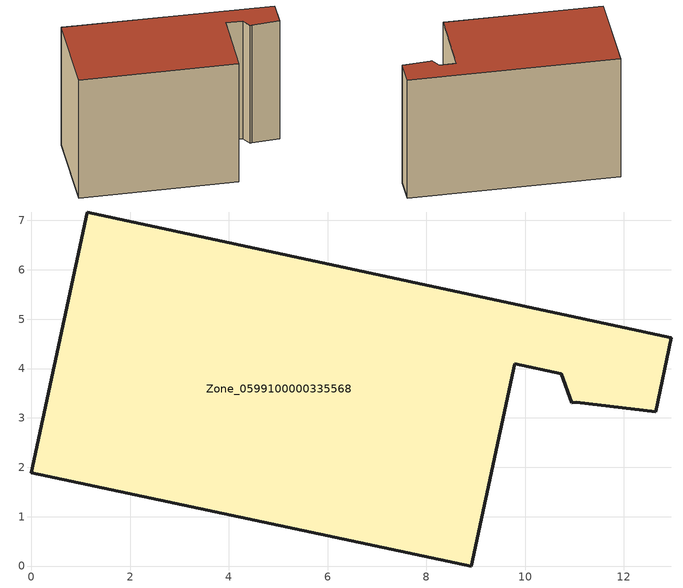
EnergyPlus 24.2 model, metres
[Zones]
Zone_0599100000335568
 floor ground (C_G): 0,1.89 1.13,7.17 12.96,4.62 12.65,3.12 11.04,3.32 10.95,3.31 10.73,3.89 9.79,4.1 8.91,0 z0
 wall outside (C_F): 1.13,7.17 0,1.89 8.91,0 9.79,4.1 10.73,3.89 10.95,3.31 11.04,3.32 12.65,3.12 12.96,4.62 1.13,7.17 z0:7.92
 roof outside (C_R): 12.65,3.12 12.96,4.62 1.13,7.17 0,1.89 8.91,0 9.79,4.1 10.73,3.89 10.95,3.31 11.04,3.32 z7.92
[BUILDING]
Pand.0599100000335568: North Axis=0; Terrain=City; Loads Convergence Tolerance Value=0.04; Temperature Convergence Tolerance Value=0.4; Solar Distribution=FullExterior; Maximum Number of Warmup Days=25; Minimum Number of Warmup Days=1
[Site:Location]
Rotterdam.The.Hague.AP_ZH_NLD Design_Conditions: Latitude=51.96; Longitude=4.45; Time Zone=1; Elevation=-4.5
[SITE:GROUNDTEMPERATURE:BUILDINGSURFACE]
18, 18, 18, 18, 18, 18, 18, 18, 18, 18, 18, 18
[MATERIAL] Thermal Absorptance=0.9; Solar Absorptance=0.7; Visible Absorptance=0.7
Name | Roughness | Thickness | Conductivity | Density | Specific Heat
G.TI.1975-1991 | MediumSmooth | 0.15 | 0.288461 | 540 | 1210
F.TI.1975-1991 | Rough | 0.3 | 0.230769 | 1920 | 840
R.TI.1975-1991 | MediumRough | 0.2 | 0.153846 | 1500 | 1000
[CONSTRUCTION]
C_G: G.TI.1975-1991
C_F: F.TI.1975-1991
C_R: R.TI.1975-1991
[ZONE]
Zone_0599100000335568: Type=1; Multiplier=1; Ceiling Height=Autocalculate; Volume=Autocalculate; Floor Area=autocalculate; Part of Total Floor Area=Yes
[ZONEINFILTRATION:DESIGNFLOWRATE]
Infil_Zone_0599100000335568: Zone or ZoneList or Space or SpaceList=Zone_0599100000335568; Schedule=AlwaysOn; Design Flow Rate Calculation Method=Flow/Area; Flow Rate per Floor Area=0.003; Constant Term Coefficient=1; Temperature Term Coefficient=0; Velocity Term Coefficient=0; Velocity Squared Term Coefficient=0
[HVACTEMPLATE:ZONE:IDEALLOADSAIRSYSTEM]
Zone_0599100000335568: Maximum Heating Supply Air Temperature=50; Minimum Cooling Supply Air Temperature=13; Maximum Heating Supply Air Humidity Ratio=0.0156; Minimum Cooling Supply Air Humidity Ratio=0.0077; Heating Limit=NoLimit; Cooling Limit=NoLimit; Dehumidification Control Type=ConstantSensibleHeatRatio; Cooling Sensible Heat Ratio=0.7; Dehumidification Setpoint=60; Humidification Control Type=None; Humidification Setpoint=30; Outdoor Air Method=None; Outdoor Air Flow Rate per Person=0.00944; Outdoor Air Flow Rate per Zone Floor Area=0; Outdoor Air Flow Rate per Zone=0; Demand Controlled Ventilation Type=None; Outdoor Air Economizer Type=NoEconomizer; Heat Recovery Type=None; Sensible Heat Recovery Effectiveness=0.7; Latent Heat Recovery Effectiveness=0.65
[ZONECONTROL:THERMOSTAT]
ThermostatControl_Zone_0599100000335568: Zone or ZoneList=Zone_0599100000335568; Control Type Schedule=DualSetpointControlType; Control 1=Thermostat_Zone_0599100000335568; Temperature Difference Between Cutout And Setpoint=0
[THERMOSTATSETPOINT:DUALSETPOINT]
Thermostat_Zone_0599100000335568: Heating Setpoint Temperature Schedule=HeatingSetpoint_Zone_0599100000335568; Cooling Setpoint Temperature Schedule=CoolingSetpoint_Zone_0599100000335568
[SCHEDULE:COMPACT]
HeatingSetpoint_Zone_0599100000335568: Through: 12/31, For: AllDays, Until: 24:00, 21
CoolingSetpoint_Zone_0599100000335568: Through: 12/31, For: AllDays, Until: 24:00, 24
DualSetpointControlType: Through: 12/31, For: AllDays, Until: 24:00, 4
AlwaysOn: Through: 12/31, For: AllDays, Until: 24:00, 1
